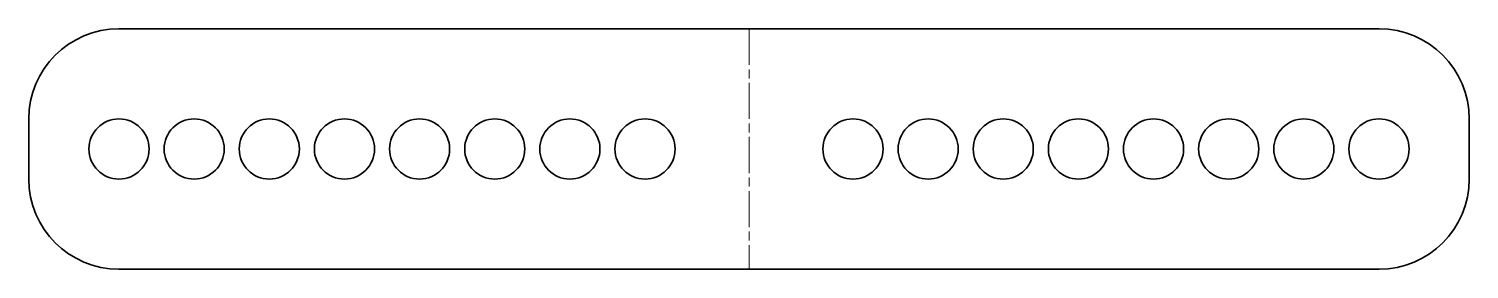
# Model space of a CAD drawing. Header units: inches. Extents: x 0 to 95.8, y 0 to 16.
import ezdxf

# ---------------------------------------------------------------- set-up
doc = ezdxf.new("R2010")
doc.units = ezdxf.units.IN
doc.header["$MEASUREMENT"] = 0
doc.linetypes.add('Chain', pattern=[13.68, 9.12, -1.14, 2.28, -1.14])
doc.layers.add('SIMUMAK Bend Centerline (ISO)', color=7, linetype='Chain', lineweight=9)
doc.layers.add('SIMUMAK Visible (ISO)', color=7, linetype='Continuous', lineweight=35)

# ---------------------------------------------------------------- blocks, each defined once
blk = doc.blocks.new('SLP-SMT-03-ESCSALP01_Sheet_SLP-SMT-03-ESCSALP01 (desplegada)')
at = {"layer": 'SIMUMAK Bend Centerline (ISO)', "ltscale": 0.263158}
blk.add_line((0, 8), (0, -8), dxfattribs=at)
at = {"layer": 'SIMUMAK Visible (ISO)'}
for p, q in [((-41.917, 8), (41.917, 8)), ((-47.917, -2), (-47.917, 2)), ((47.917, 2), (47.917, -2)), ((41.917, -8), (-41.917, -8))]:
    blk.add_line(p, q, dxfattribs=at)
for centre in [(-41.917, 0), (-36.917, 0), (-31.917, 0), (-26.917, 0), (-21.917, 0), (-16.917, 0), (-11.917, 0), (-6.917, 0), (6.917, 0), (11.917, 0), (16.917, 0), (21.917, 0), (26.917, 0), (31.917, 0), (36.917, 0), (41.917, 0)]:
    blk.add_circle(centre, 2, dxfattribs=at)
at = {"layer": 'SIMUMAK Visible (ISO)', "extrusion": (0, 0, -1)}
for centre, start, end in [((41.917, 2), 0, 90), ((-41.917, 2), 90, 180), ((41.917, -2), 270, 360), ((-41.917, -2), 180, 270)]:
    blk.add_arc(centre, 6, start, end, dxfattribs=at)

msp = doc.modelspace()

# ---------------------------------------------------------------- block references
msp.add_blockref('SLP-SMT-03-ESCSALP01_Sheet_SLP-SMT-03-ESCSALP01 (desplegada)', (47.917, 8))

doc.saveas('drawing.dxf')
